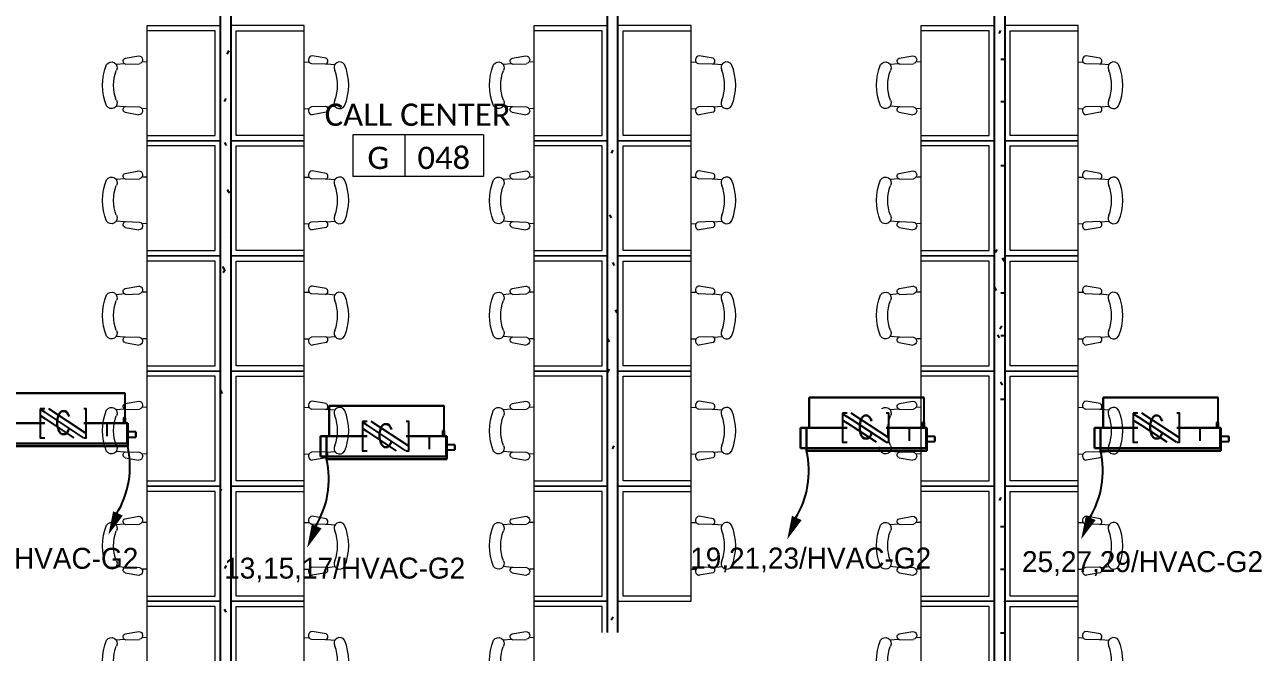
# Model space of a CAD drawing. Header units: metres. Extents: x 22.6 to 101.3, y 9.4 to 67.4.
# Drawn here: x 74.62 to 86.24, y 43.46 to 49.46 of the extents above; entities that cross this region are included whole.
import ezdxf

# ---------------------------------------------------------------- set-up
doc = ezdxf.new("R2010")
doc.units = ezdxf.units.M
doc.set_wipeout_variables(frame=1)
doc.linetypes.add('ECG_Line-Ptrn-Sold', pattern=[9144.001, 9144, -0.001])
for name, color, linetype in [('00', 252, 'Continuous'), ('E- symbol Disc', 7, 'Continuous'), ('HVAC', 1, 'Continuous'), ('LEGEND$0$E-SOCKET', 3, 'Continuous')]:
    doc.layers.add(name, color=color, linetype=linetype)
for name, color, linetype, lineweight in [('03-A-XR-GF$0$A-FURN', 55, 'Continuous', 5), ('A-TEXT', 7, 'ECG_Line-Ptrn-Sold', 13), ('M-EQPM', 1, 'Continuous', 25)]:
    doc.layers.add(name, color=color, linetype=linetype, lineweight=lineweight)
doc.styles.add('Calibri', font='calibri.ttf', dxfattribs={"height": 0.212639})
doc.styles.add('ROMANS1', font='romans.shx', dxfattribs={"width": 0.8, "height": 250})
pattern_1 = [(0, (0, 0), (0.813, 0.203), [0.034, -0.576, 0.034, -0.576, -3.251]), (0, (0, 0), (0.813, 0.203), [-1.219, 0.034, -1.186, 0.034, -0.576, -1.422]), (0, (0, 0), (0.813, 0.203), [-3.048, 0.034, -0.373, 0.034, -0.982]), (120, (0.305, 0.102), (-0.58230316, 0.60257865), [0.034, -0.576, 0.034, -0.576, -3.251]), (120, (0.305, 0.102), (-0.58230316, 0.60257865), [-1.219, 0.034, -1.186, 0.034, -0.576, -1.422]), (120, (0.305, 0.102), (-0.58230316, 0.60257865), [-3.048, 0.034, -0.373, 0.034, -0.982]), (240, (0.406, 0.508), (-0.23069684, -0.80557865), [0.034, -0.576, 0.034, -0.576, -3.251]), (240, (0.406, 0.508), (-0.23069684, -0.80557865), [-1.219, 0.034, -1.186, 0.034, -0.576, -1.422]), (240, (0.406, 0.508), (-0.23069684, -0.80557865), [-3.048, 0.034, -0.373, 0.034, -0.982])]

# ---------------------------------------------------------------- blocks, each defined once
blk = doc.blocks.new('B806-B02 - CALL CENTER - FURN GROUND FLOOR_dwg_03-A-XR-GF$0$chair-3478258-GROUND FLOOR PLAN')
at = {"layer": '03-A-XR-GF$0$A-FURN'}
for p, q in [((22.193, -2.559), (22.061, -2.535)), ((21.982, -2.594), (22.027, -2.595)), ((22.188, -2.615), (22.054, -2.611)), ((22.199, -2.611), (22.278, -2.618)), ((22.188, -3.02), (22.054, -3.024)), ((22.199, -3.023), (22.278, -3.016)), ((21.982, -3.041), (22.027, -3.039)), ((22.193, -3.075), (22.061, -3.099))]:
    blk.add_line(p, q, dxfattribs=at)
for centre, radius, start, end in [((22.063, -2.573), 0.0384, 93.5132, 255.9932), ((22.182, -2.586), 0.0291, 282.2827, 67.7765), ((22.323, -2.648), 0.0542, 31.265, 209.6825), ((21.898, -2.817), 0.511, 337.2611, 22.7389), ((21.891, -2.817), 0.411, 339.7134, 20.2866), ((22.182, -3.048), 0.0291, 292.2235, 77.7173), ((22.323, -2.986), 0.0542, 150.3175, 328.735), ((22.063, -3.061), 0.0384, 104.0068, 266.4868)]:
    blk.add_arc(centre, radius, start, end, dxfattribs=at)
blk = doc.blocks.new('B806-B02 - CALL CENTER - FURN GROUND FLOOR_dwg_03-A-XR-GF$0$UNIT130-3478259-GROUND FLOOR PLAN')
at = {"layer": '03-A-XR-GF$0$A-FURN'}
for p, q in [((-0.725, -1.05), (-0.725, -0.25)), ((-0.025, -1.2), (-0.725, -1.2))]:
    blk.add_line(p, q, dxfattribs=at)
at = {"layer": '03-A-XR-GF$0$A-FURN', "flags": 128}
for points in [[(-0.725, -1.2), (-0.725, -0.1), (-0.025, -0.1)], [(-0.725, -1.15), (-0.075, -1.15), (-0.075, -0.15), (-0.725, -0.15)]]:
    blk.add_lwpolyline(points, dxfattribs=at)
at = {"extrusion": (0, 0, -1), "zscale": -1}
blk.add_blockref('B806-B02 - CALL CENTER - FURN GROUND FLOOR_dwg_03-A-XR-GF$0$chair-3478258-GROUND FLOOR PLAN', (-21.257, 2.147), dxfattribs=at)
blk = doc.blocks.new('B806-B02 - CALL CENTER - FURN GROUND FLOOR_dwg_03-A-XR-GF$0$UNIT130-V97-GROUND FLOOR PLAN')
at = {"layer": '03-A-XR-GF$0$A-FURN'}
for p, q in [((-0.725, -1.05), (-0.725, -0.25)), ((-0.025, -1.2), (-0.725, -1.2))]:
    blk.add_line(p, q, dxfattribs=at)
at = {"layer": '03-A-XR-GF$0$A-FURN', "flags": 128}
for points in [[(-0.725, -1.2), (-0.725, -0.1), (-0.025, -0.1)], [(-0.725, -1.15), (-0.075, -1.15), (-0.075, -0.15), (-0.725, -0.15)]]:
    blk.add_lwpolyline(points, dxfattribs=at)
at = {"extrusion": (0, 0, -1), "zscale": -1}
blk.add_blockref('B806-B02 - CALL CENTER - FURN GROUND FLOOR_dwg_03-A-XR-GF$0$chair-3478258-GROUND FLOOR PLAN', (-21.257, 2.147), dxfattribs=at)
blk = doc.blocks.new('B806-B02 - CALL CENTER - FURN GROUND FLOOR_dwg_03-A-XR-GF$0$UNIT130-V98-GROUND FLOOR PLAN')
at = {"layer": '03-A-XR-GF$0$A-FURN'}
for p, q in [((-0.725, -1.05), (-0.725, -0.25)), ((-0.025, -1.2), (-0.725, -1.2))]:
    blk.add_line(p, q, dxfattribs=at)
at = {"layer": '03-A-XR-GF$0$A-FURN', "flags": 128}
for points in [[(-0.725, -1.2), (-0.725, -0.1), (-0.025, -0.1)], [(-0.725, -1.15), (-0.075, -1.15), (-0.075, -0.15), (-0.725, -0.15)]]:
    blk.add_lwpolyline(points, dxfattribs=at)
at = {"extrusion": (0, 0, -1), "zscale": -1}
blk.add_blockref('B806-B02 - CALL CENTER - FURN GROUND FLOOR_dwg_03-A-XR-GF$0$chair-3478258-GROUND FLOOR PLAN', (-21.257, 2.147), dxfattribs=at)
blk = doc.blocks.new('B806-B02 - CALL CENTER - FURN GROUND FLOOR_dwg_03-A-XR-GF$0$UNIT130-V99-GROUND FLOOR PLAN')
at = {"layer": '03-A-XR-GF$0$A-FURN'}
for p, q in [((-0.725, -1.05), (-0.725, -0.25)), ((-0.025, -1.2), (-0.725, -1.2))]:
    blk.add_line(p, q, dxfattribs=at)
at = {"layer": '03-A-XR-GF$0$A-FURN', "flags": 128}
for points in [[(-0.725, -1.2), (-0.725, -0.1), (-0.025, -0.1)], [(-0.725, -1.15), (-0.075, -1.15), (-0.075, -0.15), (-0.725, -0.15)]]:
    blk.add_lwpolyline(points, dxfattribs=at)
at = {"extrusion": (0, 0, -1), "zscale": -1}
blk.add_blockref('B806-B02 - CALL CENTER - FURN GROUND FLOOR_dwg_03-A-XR-GF$0$chair-3478258-GROUND FLOOR PLAN', (-21.257, 2.147), dxfattribs=at)
blk = doc.blocks.new('B806-B02 - CALL CENTER - FURN GROUND FLOOR_dwg_03-A-XR-GF$0$UNIT130-V100-GROUND FLOOR PLAN')
at = {"layer": '03-A-XR-GF$0$A-FURN'}
for p, q in [((-0.725, -1.05), (-0.725, -0.25)), ((-0.025, -1.2), (-0.725, -1.2))]:
    blk.add_line(p, q, dxfattribs=at)
at = {"layer": '03-A-XR-GF$0$A-FURN', "flags": 128}
for points in [[(-0.725, -1.2), (-0.725, -0.1), (-0.025, -0.1)], [(-0.725, -1.15), (-0.075, -1.15), (-0.075, -0.15), (-0.725, -0.15)]]:
    blk.add_lwpolyline(points, dxfattribs=at)
at = {"extrusion": (0, 0, -1), "zscale": -1}
blk.add_blockref('B806-B02 - CALL CENTER - FURN GROUND FLOOR_dwg_03-A-XR-GF$0$chair-3478258-GROUND FLOOR PLAN', (-21.257, 2.147), dxfattribs=at)
blk = doc.blocks.new('B806-B02 - CALL CENTER - FURN GROUND FLOOR_dwg_03-A-XR-GF$0$UNIT130-V101-GROUND FLOOR PLAN')
at = {"layer": '03-A-XR-GF$0$A-FURN'}
for p, q in [((-0.725, -1.05), (-0.725, -0.25)), ((-0.025, -1.2), (-0.725, -1.2))]:
    blk.add_line(p, q, dxfattribs=at)
at = {"layer": '03-A-XR-GF$0$A-FURN', "flags": 128}
for points in [[(-0.725, -1.2), (-0.725, -0.1), (-0.025, -0.1)], [(-0.725, -1.15), (-0.075, -1.15), (-0.075, -0.15), (-0.725, -0.15)]]:
    blk.add_lwpolyline(points, dxfattribs=at)
at = {"extrusion": (0, 0, -1), "zscale": -1}
blk.add_blockref('B806-B02 - CALL CENTER - FURN GROUND FLOOR_dwg_03-A-XR-GF$0$chair-3478258-GROUND FLOOR PLAN', (-21.257, 2.147), dxfattribs=at)
blk = doc.blocks.new('B806-B02 - CALL CENTER - FURN GROUND FLOOR_dwg_03-A-XR-GF$0$UNIT130-V102-GROUND FLOOR PLAN')
at = {"layer": '03-A-XR-GF$0$A-FURN'}
for p, q in [((-0.725, -1.05), (-0.725, -0.25)), ((-0.025, -1.2), (-0.725, -1.2))]:
    blk.add_line(p, q, dxfattribs=at)
at = {"layer": '03-A-XR-GF$0$A-FURN', "flags": 128}
for points in [[(-0.725, -1.2), (-0.725, -0.1), (-0.025, -0.1)], [(-0.725, -1.15), (-0.075, -1.15), (-0.075, -0.15), (-0.725, -0.15)]]:
    blk.add_lwpolyline(points, dxfattribs=at)
at = {"extrusion": (0, 0, -1), "zscale": -1}
blk.add_blockref('B806-B02 - CALL CENTER - FURN GROUND FLOOR_dwg_03-A-XR-GF$0$chair-3478258-GROUND FLOOR PLAN', (-21.257, 2.147), dxfattribs=at)
blk = doc.blocks.new('B806-B02 - CALL CENTER - FURN GROUND FLOOR_dwg_03-A-XR-GF$0$UNIT130-V107-GROUND FLOOR PLAN')
at = {"layer": '03-A-XR-GF$0$A-FURN'}
blk.add_line((-0.725, -1.05), (-0.725, -0.25), dxfattribs=at)
at = {"layer": '03-A-XR-GF$0$A-FURN', "flags": 128}
blk.add_lwpolyline([(-0.725, -1.2), (-0.725, -0.1), (-0.025, -0.1), (-0.025, -1.2)], close=True, dxfattribs=at)
blk.add_lwpolyline([(-0.725, -1.15), (-0.075, -1.15), (-0.075, -0.15), (-0.725, -0.15)], dxfattribs=at)
at = {"extrusion": (0, 0, -1), "zscale": -1}
blk.add_blockref('B806-B02 - CALL CENTER - FURN GROUND FLOOR_dwg_03-A-XR-GF$0$chair-3478258-GROUND FLOOR PLAN', (-21.257, 2.147), dxfattribs=at)
blk = doc.blocks.new('B806-B02 - CALL CENTER - FURN GROUND FLOOR_dwg_03-A-XR-GF$0$UNIT130-V109-GROUND FLOOR PLAN')
at = {"layer": '03-A-XR-GF$0$A-FURN'}
for p, q in [((-0.725, -1.05), (-0.725, -0.25)), ((-0.025, -1.2), (-0.725, -1.2))]:
    blk.add_line(p, q, dxfattribs=at)
at = {"layer": '03-A-XR-GF$0$A-FURN', "flags": 128}
for points in [[(-0.725, -1.2), (-0.725, -0.1), (-0.025, -0.1)], [(-0.725, -1.15), (-0.075, -1.15), (-0.075, -0.15), (-0.725, -0.15)]]:
    blk.add_lwpolyline(points, dxfattribs=at)
at = {"extrusion": (0, 0, -1), "zscale": -1}
blk.add_blockref('B806-B02 - CALL CENTER - FURN GROUND FLOOR_dwg_03-A-XR-GF$0$chair-3478258-GROUND FLOOR PLAN', (-21.257, 2.147), dxfattribs=at)
blk = doc.blocks.new('B806-B02 - CALL CENTER - FURN GROUND FLOOR_dwg_03-A-XR-GF$0$UNIT130-V110-GROUND FLOOR PLAN')
at = {"layer": '03-A-XR-GF$0$A-FURN'}
for p, q in [((-0.725, -1.05), (-0.725, -0.25)), ((-0.025, -1.2), (-0.725, -1.2))]:
    blk.add_line(p, q, dxfattribs=at)
at = {"layer": '03-A-XR-GF$0$A-FURN', "flags": 128}
for points in [[(-0.725, -1.2), (-0.725, -0.1), (-0.025, -0.1)], [(-0.725, -1.15), (-0.075, -1.15), (-0.075, -0.15), (-0.725, -0.15)]]:
    blk.add_lwpolyline(points, dxfattribs=at)
at = {"extrusion": (0, 0, -1), "zscale": -1}
blk.add_blockref('B806-B02 - CALL CENTER - FURN GROUND FLOOR_dwg_03-A-XR-GF$0$chair-3478258-GROUND FLOOR PLAN', (-21.257, 2.147), dxfattribs=at)
blk = doc.blocks.new('B806-B02 - CALL CENTER - FURN GROUND FLOOR_dwg_03-A-XR-GF$0$UNIT130-V111-GROUND FLOOR PLAN')
at = {"layer": '03-A-XR-GF$0$A-FURN'}
for p, q in [((-0.725, -1.05), (-0.725, -0.25)), ((-0.025, -1.2), (-0.725, -1.2))]:
    blk.add_line(p, q, dxfattribs=at)
at = {"layer": '03-A-XR-GF$0$A-FURN', "flags": 128}
for points in [[(-0.725, -1.2), (-0.725, -0.1), (-0.025, -0.1)], [(-0.725, -1.15), (-0.075, -1.15), (-0.075, -0.15), (-0.725, -0.15)]]:
    blk.add_lwpolyline(points, dxfattribs=at)
at = {"extrusion": (0, 0, -1), "zscale": -1}
blk.add_blockref('B806-B02 - CALL CENTER - FURN GROUND FLOOR_dwg_03-A-XR-GF$0$chair-3478258-GROUND FLOOR PLAN', (-21.257, 2.147), dxfattribs=at)
blk = doc.blocks.new('B806-B02 - CALL CENTER - FURN GROUND FLOOR_dwg_03-A-XR-GF$0$UNIT130-V112-GROUND FLOOR PLAN')
at = {"layer": '03-A-XR-GF$0$A-FURN'}
for p, q in [((-0.725, -1.05), (-0.725, -0.25)), ((-0.025, -1.2), (-0.725, -1.2))]:
    blk.add_line(p, q, dxfattribs=at)
at = {"layer": '03-A-XR-GF$0$A-FURN', "flags": 128}
for points in [[(-0.725, -1.2), (-0.725, -0.1), (-0.025, -0.1)], [(-0.075, -0.4), (-0.075, -0.15), (-0.725, -0.15)], [(-0.725, -1.15), (-0.075, -1.15), (-0.075, -1.1)]]:
    blk.add_lwpolyline(points, dxfattribs=at)
at = {"extrusion": (0, 0, -1), "zscale": -1}
blk.add_blockref('B806-B02 - CALL CENTER - FURN GROUND FLOOR_dwg_03-A-XR-GF$0$chair-3478258-GROUND FLOOR PLAN', (-21.257, 2.147), dxfattribs=at)
blk = doc.blocks.new('B806-B02 - CALL CENTER - FURN GROUND FLOOR_dwg_03-A-XR-GF$0$UNIT130-V118-GROUND FLOOR PLAN')
at = {"layer": '03-A-XR-GF$0$A-FURN'}
for p, q in [((-0.725, -1.05), (-0.725, -0.25)), ((-0.025, -1.2), (-0.725, -1.2))]:
    blk.add_line(p, q, dxfattribs=at)
at = {"layer": '03-A-XR-GF$0$A-FURN', "flags": 128}
for points in [[(-0.725, -1.2), (-0.725, -0.1), (-0.025, -0.1)], [(-0.725, -1.15), (-0.075, -1.15), (-0.075, -0.15), (-0.725, -0.15)]]:
    blk.add_lwpolyline(points, dxfattribs=at)
at = {"extrusion": (0, 0, -1), "zscale": -1}
blk.add_blockref('B806-B02 - CALL CENTER - FURN GROUND FLOOR_dwg_03-A-XR-GF$0$chair-3478258-GROUND FLOOR PLAN', (-21.257, 2.147), dxfattribs=at)
blk = doc.blocks.new('B806-B02 - CALL CENTER - FURN GROUND FLOOR_dwg_03-A-XR-GF$0$UNIT130-V119-GROUND FLOOR PLAN')
at = {"layer": '03-A-XR-GF$0$A-FURN'}
for p, q in [((-0.725, -1.05), (-0.725, -0.25)), ((-0.025, -1.2), (-0.725, -1.2))]:
    blk.add_line(p, q, dxfattribs=at)
at = {"layer": '03-A-XR-GF$0$A-FURN', "flags": 128}
for points in [[(-0.725, -1.2), (-0.725, -0.1), (-0.025, -0.1)], [(-0.725, -1.15), (-0.075, -1.15), (-0.075, -0.15), (-0.725, -0.15)]]:
    blk.add_lwpolyline(points, dxfattribs=at)
at = {"extrusion": (0, 0, -1), "zscale": -1}
blk.add_blockref('B806-B02 - CALL CENTER - FURN GROUND FLOOR_dwg_03-A-XR-GF$0$chair-3478258-GROUND FLOOR PLAN', (-21.257, 2.147), dxfattribs=at)
blk = doc.blocks.new('B806-B02 - CALL CENTER - FURN GROUND FLOOR_dwg_03-A-XR-GF$0$UNIT130-V120-GROUND FLOOR PLAN')
at = {"layer": '03-A-XR-GF$0$A-FURN'}
for p, q in [((-0.725, -1.05), (-0.725, -0.25)), ((-0.025, -1.2), (-0.725, -1.2))]:
    blk.add_line(p, q, dxfattribs=at)
at = {"layer": '03-A-XR-GF$0$A-FURN', "flags": 128}
for points in [[(-0.725, -1.2), (-0.725, -0.1), (-0.025, -0.1)], [(-0.725, -1.15), (-0.075, -1.15), (-0.075, -0.15), (-0.725, -0.15)]]:
    blk.add_lwpolyline(points, dxfattribs=at)
at = {"extrusion": (0, 0, -1), "zscale": -1}
blk.add_blockref('B806-B02 - CALL CENTER - FURN GROUND FLOOR_dwg_03-A-XR-GF$0$chair-3478258-GROUND FLOOR PLAN', (-21.257, 2.147), dxfattribs=at)
blk = doc.blocks.new('B806-B02 - CALL CENTER - FURN GROUND FLOOR_dwg_03-A-XR-GF$0$UNIT130-V121-GROUND FLOOR PLAN')
at = {"layer": '03-A-XR-GF$0$A-FURN'}
for p, q in [((-0.725, -1.05), (-0.725, -0.25)), ((-0.025, -1.2), (-0.725, -1.2))]:
    blk.add_line(p, q, dxfattribs=at)
at = {"layer": '03-A-XR-GF$0$A-FURN', "flags": 128}
for points in [[(-0.725, -1.2), (-0.725, -0.1), (-0.025, -0.1)], [(-0.725, -1.15), (-0.075, -1.15), (-0.075, -0.15), (-0.725, -0.15)]]:
    blk.add_lwpolyline(points, dxfattribs=at)
at = {"extrusion": (0, 0, -1), "zscale": -1}
blk.add_blockref('B806-B02 - CALL CENTER - FURN GROUND FLOOR_dwg_03-A-XR-GF$0$chair-3478258-GROUND FLOOR PLAN', (-21.257, 2.147), dxfattribs=at)
blk = doc.blocks.new('B806-B02 - CALL CENTER - FURN GROUND FLOOR_dwg_03-A-XR-GF$0$UNIT130-V122-GROUND FLOOR PLAN')
at = {"layer": '03-A-XR-GF$0$A-FURN'}
for p, q in [((-0.725, -1.05), (-0.725, -0.25)), ((-0.025, -1.2), (-0.725, -1.2))]:
    blk.add_line(p, q, dxfattribs=at)
at = {"layer": '03-A-XR-GF$0$A-FURN', "flags": 128}
for points in [[(-0.725, -1.2), (-0.725, -0.1), (-0.025, -0.1)], [(-0.725, -1.15), (-0.075, -1.15), (-0.075, -0.15), (-0.725, -0.15)]]:
    blk.add_lwpolyline(points, dxfattribs=at)
at = {"extrusion": (0, 0, -1), "zscale": -1}
blk.add_blockref('B806-B02 - CALL CENTER - FURN GROUND FLOOR_dwg_03-A-XR-GF$0$chair-3478258-GROUND FLOOR PLAN', (-21.257, 2.147), dxfattribs=at)
blk = doc.blocks.new('B806-B02 - CALL CENTER - FURN GROUND FLOOR_dwg_03-A-XR-GF$0$UNIT130-V123-GROUND FLOOR PLAN')
at = {"layer": '03-A-XR-GF$0$A-FURN'}
for p, q in [((-0.725, -1.05), (-0.725, -0.25)), ((-0.025, -1.2), (-0.725, -1.2))]:
    blk.add_line(p, q, dxfattribs=at)
at = {"layer": '03-A-XR-GF$0$A-FURN', "flags": 128}
for points in [[(-0.725, -1.2), (-0.725, -0.1), (-0.025, -0.1)], [(-0.725, -1.15), (-0.075, -1.15), (-0.075, -0.15), (-0.725, -0.15)]]:
    blk.add_lwpolyline(points, dxfattribs=at)
at = {"extrusion": (0, 0, -1), "zscale": -1}
blk.add_blockref('B806-B02 - CALL CENTER - FURN GROUND FLOOR_dwg_03-A-XR-GF$0$chair-3478258-GROUND FLOOR PLAN', (-21.257, 2.147), dxfattribs=at)
blk = doc.blocks.new('B806-B02 - CALL CENTER - FURN GROUND FLOOR_dwg_03-A-XR-GF$0$UNIT130-V124-GROUND FLOOR PLAN')
at = {"layer": '03-A-XR-GF$0$A-FURN'}
for p, q in [((-0.725, -1.05), (-0.725, -0.25)), ((-0.025, -1.2), (-0.725, -1.2))]:
    blk.add_line(p, q, dxfattribs=at)
at = {"layer": '03-A-XR-GF$0$A-FURN', "flags": 128}
for points in [[(-0.725, -1.2), (-0.725, -0.1), (-0.025, -0.1)], [(-0.725, -1.15), (-0.075, -1.15), (-0.075, -0.15), (-0.725, -0.15)]]:
    blk.add_lwpolyline(points, dxfattribs=at)
at = {"extrusion": (0, 0, -1), "zscale": -1}
blk.add_blockref('B806-B02 - CALL CENTER - FURN GROUND FLOOR_dwg_03-A-XR-GF$0$chair-3478258-GROUND FLOOR PLAN', (-21.257, 2.147), dxfattribs=at)
blk = doc.blocks.new('B806-B02 - CALL CENTER - FURN GROUND FLOOR_dwg_03-A-XR-GF$0$UNIT130-V129-GROUND FLOOR PLAN')
at = {"layer": '03-A-XR-GF$0$A-FURN'}
for p, q in [((-0.725, -1.05), (-0.725, -0.25)), ((-0.025, -1.2), (-0.725, -1.2))]:
    blk.add_line(p, q, dxfattribs=at)
at = {"layer": '03-A-XR-GF$0$A-FURN', "flags": 128}
for points in [[(-0.725, -1.2), (-0.725, -0.1), (-0.025, -0.1)], [(-0.725, -1.15), (-0.075, -1.15), (-0.075, -0.15), (-0.725, -0.15)]]:
    blk.add_lwpolyline(points, dxfattribs=at)
at = {"extrusion": (0, 0, -1), "zscale": -1}
blk.add_blockref('B806-B02 - CALL CENTER - FURN GROUND FLOOR_dwg_03-A-XR-GF$0$chair-3478258-GROUND FLOOR PLAN', (-21.257, 2.147), dxfattribs=at)
blk = doc.blocks.new('B806-B02 - CALL CENTER - FURN GROUND FLOOR_dwg-3278331-GROUND FLOOR PLAN')
at = {"rotation": 359.9999845375016}
for name, p in [('B806-B02 - CALL CENTER - FURN GROUND FLOOR_dwg_03-A-XR-GF$0$UNIT130-V97-GROUND FLOOR PLAN', (76.519, 49.547)), ('B806-B02 - CALL CENTER - FURN GROUND FLOOR_dwg_03-A-XR-GF$0$UNIT130-V97-GROUND FLOOR PLAN', (76.519, 49.547)), ('B806-B02 - CALL CENTER - FURN GROUND FLOOR_dwg_03-A-XR-GF$0$UNIT130-V109-GROUND FLOOR PLAN', (80.219, 49.547)), ('B806-B02 - CALL CENTER - FURN GROUND FLOOR_dwg_03-A-XR-GF$0$UNIT130-V119-GROUND FLOOR PLAN', (83.919, 49.547)), ('B806-B02 - CALL CENTER - FURN GROUND FLOOR_dwg_03-A-XR-GF$0$UNIT130-V98-GROUND FLOOR PLAN', (76.519, 48.447)), ('B806-B02 - CALL CENTER - FURN GROUND FLOOR_dwg_03-A-XR-GF$0$UNIT130-V98-GROUND FLOOR PLAN', (76.519, 48.447)), ('B806-B02 - CALL CENTER - FURN GROUND FLOOR_dwg_03-A-XR-GF$0$UNIT130-V110-GROUND FLOOR PLAN', (80.219, 48.447)), ('B806-B02 - CALL CENTER - FURN GROUND FLOOR_dwg_03-A-XR-GF$0$UNIT130-V119-GROUND FLOOR PLAN', (83.919, 48.447)), ('B806-B02 - CALL CENTER - FURN GROUND FLOOR_dwg_03-A-XR-GF$0$UNIT130-V99-GROUND FLOOR PLAN', (76.519, 47.347)), ('B806-B02 - CALL CENTER - FURN GROUND FLOOR_dwg_03-A-XR-GF$0$UNIT130-V99-GROUND FLOOR PLAN', (76.519, 47.347)), ('B806-B02 - CALL CENTER - FURN GROUND FLOOR_dwg_03-A-XR-GF$0$UNIT130-V129-GROUND FLOOR PLAN', (80.219, 47.347)), ('B806-B02 - CALL CENTER - FURN GROUND FLOOR_dwg_03-A-XR-GF$0$UNIT130-V119-GROUND FLOOR PLAN', (83.919, 47.347)), ('B806-B02 - CALL CENTER - FURN GROUND FLOOR_dwg_03-A-XR-GF$0$UNIT130-V100-GROUND FLOOR PLAN', (76.519, 46.247)), ('B806-B02 - CALL CENTER - FURN GROUND FLOOR_dwg_03-A-XR-GF$0$UNIT130-V100-GROUND FLOOR PLAN', (76.519, 46.247)), ('B806-B02 - CALL CENTER - FURN GROUND FLOOR_dwg_03-A-XR-GF$0$UNIT130-V129-GROUND FLOOR PLAN', (80.219, 46.247)), ('B806-B02 - CALL CENTER - FURN GROUND FLOOR_dwg_03-A-XR-GF$0$UNIT130-V119-GROUND FLOOR PLAN', (83.919, 46.247)), ('B806-B02 - CALL CENTER - FURN GROUND FLOOR_dwg_03-A-XR-GF$0$UNIT130-V101-GROUND FLOOR PLAN', (76.519, 45.147)), ('B806-B02 - CALL CENTER - FURN GROUND FLOOR_dwg_03-A-XR-GF$0$UNIT130-V101-GROUND FLOOR PLAN', (76.519, 45.147)), ('B806-B02 - CALL CENTER - FURN GROUND FLOOR_dwg_03-A-XR-GF$0$UNIT130-V111-GROUND FLOOR PLAN', (80.219, 45.147)), ('B806-B02 - CALL CENTER - FURN GROUND FLOOR_dwg_03-A-XR-GF$0$UNIT130-V119-GROUND FLOOR PLAN', (83.919, 45.147)), ('B806-B02 - CALL CENTER - FURN GROUND FLOOR_dwg_03-A-XR-GF$0$UNIT130-V102-GROUND FLOOR PLAN', (76.519, 44.047)), ('B806-B02 - CALL CENTER - FURN GROUND FLOOR_dwg_03-A-XR-GF$0$UNIT130-V102-GROUND FLOOR PLAN', (76.519, 44.047)), ('B806-B02 - CALL CENTER - FURN GROUND FLOOR_dwg_03-A-XR-GF$0$UNIT130-V112-GROUND FLOOR PLAN', (80.219, 44.047)), ('B806-B02 - CALL CENTER - FURN GROUND FLOOR_dwg_03-A-XR-GF$0$UNIT130-V119-GROUND FLOOR PLAN', (83.919, 44.047))]:
    blk.add_blockref(name, p, dxfattribs=at)
at = {"extrusion": (0, 0, -1), "zscale": -1}
for name, p in [('B806-B02 - CALL CENTER - FURN GROUND FLOOR_dwg_03-A-XR-GF$0$UNIT130-3478259-GROUND FLOOR PLAN', (-76.569, 49.547)), ('B806-B02 - CALL CENTER - FURN GROUND FLOOR_dwg_03-A-XR-GF$0$UNIT130-3478259-GROUND FLOOR PLAN', (-76.569, 49.547)), ('B806-B02 - CALL CENTER - FURN GROUND FLOOR_dwg_03-A-XR-GF$0$UNIT130-V107-GROUND FLOOR PLAN', (-80.269, 49.547)), ('B806-B02 - CALL CENTER - FURN GROUND FLOOR_dwg_03-A-XR-GF$0$UNIT130-V118-GROUND FLOOR PLAN', (-83.969, 49.547)), ('B806-B02 - CALL CENTER - FURN GROUND FLOOR_dwg_03-A-XR-GF$0$UNIT130-3478259-GROUND FLOOR PLAN', (-76.569, 48.447)), ('B806-B02 - CALL CENTER - FURN GROUND FLOOR_dwg_03-A-XR-GF$0$UNIT130-3478259-GROUND FLOOR PLAN', (-76.569, 48.447)), ('B806-B02 - CALL CENTER - FURN GROUND FLOOR_dwg_03-A-XR-GF$0$UNIT130-V107-GROUND FLOOR PLAN', (-80.269, 48.447)), ('B806-B02 - CALL CENTER - FURN GROUND FLOOR_dwg_03-A-XR-GF$0$UNIT130-V120-GROUND FLOOR PLAN', (-83.969, 48.447)), ('B806-B02 - CALL CENTER - FURN GROUND FLOOR_dwg_03-A-XR-GF$0$UNIT130-3478259-GROUND FLOOR PLAN', (-76.569, 47.347)), ('B806-B02 - CALL CENTER - FURN GROUND FLOOR_dwg_03-A-XR-GF$0$UNIT130-3478259-GROUND FLOOR PLAN', (-76.569, 47.347)), ('B806-B02 - CALL CENTER - FURN GROUND FLOOR_dwg_03-A-XR-GF$0$UNIT130-V107-GROUND FLOOR PLAN', (-80.269, 47.347)), ('B806-B02 - CALL CENTER - FURN GROUND FLOOR_dwg_03-A-XR-GF$0$UNIT130-V121-GROUND FLOOR PLAN', (-83.969, 47.347)), ('B806-B02 - CALL CENTER - FURN GROUND FLOOR_dwg_03-A-XR-GF$0$UNIT130-3478259-GROUND FLOOR PLAN', (-76.569, 46.247)), ('B806-B02 - CALL CENTER - FURN GROUND FLOOR_dwg_03-A-XR-GF$0$UNIT130-V107-GROUND FLOOR PLAN', (-80.269, 46.247)), ('B806-B02 - CALL CENTER - FURN GROUND FLOOR_dwg_03-A-XR-GF$0$UNIT130-V122-GROUND FLOOR PLAN', (-83.969, 46.247)), ('B806-B02 - CALL CENTER - FURN GROUND FLOOR_dwg_03-A-XR-GF$0$UNIT130-3478259-GROUND FLOOR PLAN', (-76.569, 45.147)), ('B806-B02 - CALL CENTER - FURN GROUND FLOOR_dwg_03-A-XR-GF$0$UNIT130-3478259-GROUND FLOOR PLAN', (-76.569, 45.147)), ('B806-B02 - CALL CENTER - FURN GROUND FLOOR_dwg_03-A-XR-GF$0$UNIT130-V107-GROUND FLOOR PLAN', (-80.269, 45.147)), ('B806-B02 - CALL CENTER - FURN GROUND FLOOR_dwg_03-A-XR-GF$0$UNIT130-V123-GROUND FLOOR PLAN', (-83.969, 45.147)), ('B806-B02 - CALL CENTER - FURN GROUND FLOOR_dwg_03-A-XR-GF$0$UNIT130-3478259-GROUND FLOOR PLAN', (-76.569, 44.047)), ('B806-B02 - CALL CENTER - FURN GROUND FLOOR_dwg_03-A-XR-GF$0$UNIT130-3478259-GROUND FLOOR PLAN', (-76.569, 44.047)), ('B806-B02 - CALL CENTER - FURN GROUND FLOOR_dwg_03-A-XR-GF$0$UNIT130-V124-GROUND FLOOR PLAN', (-83.969, 44.047))]:
    blk.add_blockref(name, p, dxfattribs=at)
at = {"extrusion": (0, 0, -1), "zscale": -1, "rotation": 359.9999845375016}
blk.add_blockref('B806-B02 - CALL CENTER - FURN GROUND FLOOR_dwg_03-A-XR-GF$0$UNIT130-3478259-GROUND FLOOR PLAN', (-76.569, 46.247), dxfattribs=at)
blk = doc.blocks.new('ECG_G-Tag-Room - ECG_G-Tag-Room-Engl-1568319-GROUND FLOOR PLAN')
at = {"layer": 'A-TEXT'}
for p, q in [((-0.00625, 0), (-0.00625, -0.004)), ((0.00625, 0), (-0.00625, 0)), ((-0.00125, -0.004), (-0.00125, 0)), ((0.00625, 0), (0.00625, -0.004)), ((0.00625, -0.004), (-0.00625, -0.004))]:
    blk.add_line(p, q, dxfattribs=at)
blk = doc.blocks.new('ECG_MECHEQ-Split Unit-Concealed-Horizontal-Plenum-2Pipe _4_ - CSU-05-V5-GROUND FLOOR PLAN')
at = {"layer": 'M-EQPM'}
for p, q in [((-398, 148), (702, 148)), ((702, 148), (-398, 148)), ((-398, 148), (-398, 148)), ((-398, 148), (-398, -141)), ((-398, -141), (-398, 148)), ((702, 148), (702, 148)), ((702, -141), (702, 148)), ((702, -141), (702, 148)), ((685, -90), (685, -141)), ((685, -90), (704, -90)), ((704, -90), (685, -90)), ((704, -141), (704, -90)), ((720, -141), (-480, -141)), ((-480, -141), (-480, -335)), ((-480, -335), (-480, -141)), ((-480, -141), (720, -141)), ((-480, -141), (-480, -141)), ((727, -141), (-423, -141)), ((-423, -141), (-423, -335)), ((-423, -335), (-423, -141)), ((-423, -141), (727, -141)), ((-423, -141), (-423, -141)), ((-398, -141), (-398, -141)), ((-398, -141), (702, -141)), ((702, -141), (-398, -141)), ((685, -141), (704, -141)), ((704, -141), (685, -141)), ((702, -141), (702, -141)), ((720, -335), (720, -141)), ((720, -141), (720, -335)), ((720, -141), (720, -141)), ((727, -335), (727, -141)), ((727, -141), (727, -335)), ((727, -141), (727, -141)), ((803, -223), (727, -223)), ((727, -273), (727, -223)), ((727, -223), (727, -273)), ((803, -273), (803, -223)), ((803, -223), (803, -273)), ((-480, -335), (720, -335)), ((720, -335), (-480, -335)), ((-480, -335), (-480, -335)), ((727, -335), (-423, -335)), ((-423, -335), (-423, -360)), ((-423, -360), (-423, -335)), ((-423, -335), (727, -335)), ((-423, -335), (-423, -335)), ((-423, -335), (727, -335)), ((727, -335), (-423, -335)), ((-423, -335), (-423, -335)), ((720, -335), (720, -335)), ((727, -273), (803, -273)), ((727, -360), (727, -335)), ((727, -335), (727, -360)), ((727, -335), (727, -335)), ((727, -335), (727, -335)), ((-423, -360), (727, -360)), ((727, -360), (-423, -360)), ((-423, -360), (-423, -360)), ((727, -360), (727, -360))]:
    blk.add_line(p, q, dxfattribs=at)
blk = doc.blocks.new('A$Cc7bc2507')
at = {"layer": 'M-EQPM'}
for p in [(-12712, -8859), (-5072, -8902), (-2262, -8902), (-9662, -8982)]:
    blk.add_blockref('ECG_MECHEQ-Split Unit-Concealed-Horizontal-Plenum-2Pipe _4_ - CSU-05-V5-GROUND FLOOR PLAN', p, dxfattribs=at)
blk = doc.blocks.new('*U836')
at = {"layer": 'HVAC', "color": 0}
for p, q in [((0.0594, 0.0955), (0.0594, 0.1792)), ((0.0594, 0.1792), (0.1123, 0.1792))]:
    blk.add_line(p, q, dxfattribs=at)
blk.add_lwpolyline([(0, -0.0935), (0.1187, -0.0935), (0.1187, 0.0955), (0, 0.0955)], close=True, dxfattribs=at)
at = {"color": 0}
blk.add_wipeout([(-0.0179, 0.0845), (0.1368, 0.0845), (0.1368, -0.0738), (-0.0179, -0.0738)], dxfattribs=at).dxf.layer = 'Defpoints'
at = {"layer": 'HVAC', "color": 0}
for points in [[(0.1006, 0.0955), (0, -0.058)], [(0.1187, 0.0842), (0.0022, -0.0935)], [(0.1187, 0.0453), (0.0278, -0.0935)]]:
    blk.add_lwpolyline(points, dxfattribs=at)

msp = doc.modelspace()

# ---------------------------------------------------------------- hatches: boundary and pattern name
at = {"layer": '00'}
h = msp.add_hatch(dxfattribs=at)
h.set_pattern_fill('FP_1', color=252, style=0, pattern_type=2)
h.set_pattern_definition(pattern_1)
h.paths.add_polyline_path([(76.4939, 37.1473), (76.5939, 37.1473), (76.5939, 56.0473), (76.4939, 56.0473), (76.4939, 38.6781)], flags=0)
h = msp.add_hatch(dxfattribs=at)
h.set_pattern_fill('FP_1', color=252, style=0, pattern_type=2)
h.set_pattern_definition(pattern_1)
h.paths.add_polyline_path([(80.2939, 37.1473), (80.2939, 42.9473), (80.1939, 42.9473), (80.1939, 37.1473)], flags=0)
h.paths.add_polyline_path([(80.1939, 43.6473), (80.2939, 43.6473), (80.2939, 50.7473), (80.1939, 50.7473), (80.1939, 47.4737)], flags=0)
h.paths.add_polyline_path([(80.2939, 51.4473), (80.2939, 56.0473), (80.1939, 56.0473), (80.1939, 51.4473)], flags=0)
h = msp.add_hatch(dxfattribs=at)
h.set_pattern_fill('FP_1', color=252, style=0, pattern_type=2)
h.set_pattern_definition(pattern_1)
h.paths.add_polyline_path([(83.9939, 37.1473), (83.9939, 56.0473), (83.8939, 56.0473), (83.8939, 37.1473)], flags=0)

# ---------------------------------------------------------------- linework, layer by layer
at = {"layer": '00', "color": 252}
for p, q in [((76.4939, 37.1473), (76.4939, 56.0473)), ((76.5939, 56.0473), (76.5939, 37.1473)), ((83.8939, 37.1473), (83.8939, 56.0473)), ((83.9939, 56.0473), (83.9939, 37.1473)), ((80.1939, 43.6473), (80.1939, 50.7473)), ((80.2939, 43.6473), (80.2939, 50.7473))]:
    msp.add_line(p, q, dxfattribs=at)
at = {"layer": 'HVAC'}
for points in [[(75.515, 44.7865, 0.1015, 0, 0), (75.4234, 44.5812, 0, 0, 0)], [(82.0054, 44.7434, 0.1015, 0, 0), (81.9137, 44.5381, 0, 0, 0)], [(84.8154, 44.7434, 0.1015, 0, 0), (84.7237, 44.5381, 0, 0, 0)], [(77.4154, 44.6634, 0.1015, 0, 0), (77.3237, 44.4581, 0, 0, 0)]]:
    msp.add_lwpolyline(points, format="xyseb", dxfattribs=at)
for centre in [(74.7667, 45.2359), (81.257, 45.1928), (84.067, 45.1928), (76.667, 45.1128)]:
    msp.add_arc(centre, 0.8636, 328.10704, 12.88109, dxfattribs=at)

# ---------------------------------------------------------------- block references
at = {"layer": '00', "color": 252}
msp.add_blockref('B806-B02 - CALL CENTER - FURN GROUND FLOOR_dwg-3278331-GROUND FLOOR PLAN', (0, 0), dxfattribs=at)
at = {"layer": '00', "color": 252, "xscale": 99.99999999999993, "yscale": 99.99999999999993, "zscale": 99.99999999999993}
msp.add_blockref('ECG_G-Tag-Room - ECG_G-Tag-Room-Engl-1568319-GROUND FLOOR PLAN', (78.3851, 48.4048), dxfattribs=at)
at = {"layer": 'HVAC', "xscale": 0.001, "yscale": 0.001, "zscale": 0.001}
msp.add_blockref('A$Cc7bc2507', (87.5939, 54.6473), dxfattribs=at)

# ---------------------------------------------------------------- texts
at = {"layer": '00', "color": 252, "attachment_point": 2, "line_spacing_factor": 1.156427, "style": 'Calibri'}
for s, insert, char_height, width in [('CALL CENTER', (78.3803, 48.7024), 0.212639, 2.151), ('\\fCalibri|b0|i0|c178|p34|;G', (78.0047, 48.2899), 0.212639, 0.255), ('048', (78.6303, 48.2899), 0.21264, 0.612)]:
    msp.add_mtext(s, dxfattribs=dict(at, insert=insert, char_height=char_height, width=width))
at = {"layer": 'HVAC', "color": 40, "true_color": 0xf8d731, "char_height": 0.2, "attachment_point": 1}
for s, insert in [('7,9,11/HVAC-G2', (73.7028, 44.4573)), ('19,21,23/HVAC-G2', (80.9855, 44.4595)), ('25,27,29/HVAC-G2', (84.1583, 44.4256)), ('13,15,17/HVAC-G2', (76.5309, 44.3637))]:
    msp.add_mtext_dynamic_manual_height_columns(s, width=0.006099, gutter_width=1, heights=[0], dxfattribs=dict(at, insert=insert))

# ---------------------------------------------------------------- next in the draw order: block references
at = {"layer": 'LEGEND$0$E-SOCKET', "xscale": 2.336255999999227, "yscale": 2.336255999999227, "zscale": 2.336255999999227, "rotation": 270}
for p in [(74.9894, 45.7862), (82.6615, 45.7431), (85.4394, 45.7431), (78.0715, 45.6631)]:
    msp.add_blockref('*U836', p, dxfattribs=at)

# ---------------------------------------------------------------- next in the draw order: texts
at = {"layer": 'E- symbol Disc', "linetype": 'Continuous', "ltscale": 0.5, "style": 'ROMANS1', "width": 0.8}
for p in [(74.9117, 45.5439), (82.5838, 45.5007), (85.3617, 45.5007), (77.9938, 45.4207)]:
    msp.add_text('C', height=0.22, dxfattribs=at).set_placement(p)

doc.saveas('drawing.dxf')
